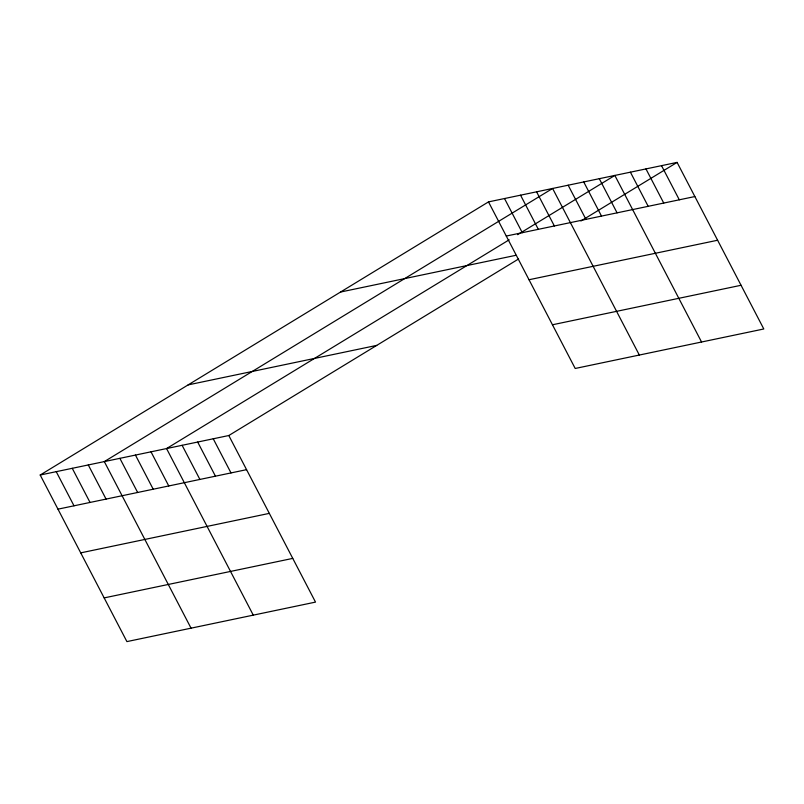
<?xml version="1.0" encoding="UTF-8"?>
<svg xmlns="http://www.w3.org/2000/svg" width="804" height="804" viewBox="0 0 804 804"><rect width="100%" height="100%" fill="white"/><g stroke="black" fill="none" stroke-linecap="round" stroke-linejoin="round"><path stroke-width="1.21" d="M40.2 475.023L228.798 435.527L315.51 602.106L126.911 641.602L40.2 475.023L488.49 201.894L677.089 162.398L763.8 328.977L575.202 368.473L488.49 201.894M509.183 239.813L166.559 448.562L253.27 615.13M517.635 234.667L614.849 175.433L701.56 342.012M228.798 435.527L518.57 258.978M580.93 220.989L677.089 162.398M506.269 236.044L694.857 196.548M340.554 292.033L515.987 255.29M529.012 279.742L717.61 240.245M188.136 384.895L376.734 345.398M552.459 324.776L741.047 285.279M57.978 509.163L246.567 469.667M80.722 552.871L269.32 513.374M104.168 597.895L292.756 558.398M661.531 165.664L679.3 199.804M645.964 168.92L663.742 203.06M630.406 172.177L648.185 206.326M599.292 178.699L617.07 212.839M583.734 181.955L601.503 216.095M568.177 185.211L585.945 219.351M639.331 355.046L552.609 188.468L104.319 461.596L191.04 628.165M536.58 191.824L554.358 225.974M520.55 195.181L538.328 229.331M504.52 198.538L522.298 232.688M213.241 438.783L231.009 472.933M197.673 442.039L215.452 476.189M182.116 445.305L199.894 479.445M151.001 451.818L168.77 485.968M135.444 455.074L153.212 489.224M119.876 458.34L137.655 492.48M88.289 464.953L106.068 499.093M72.26 468.31L90.038 502.45M56.23 471.667L74.008 505.806"/></g></svg>
